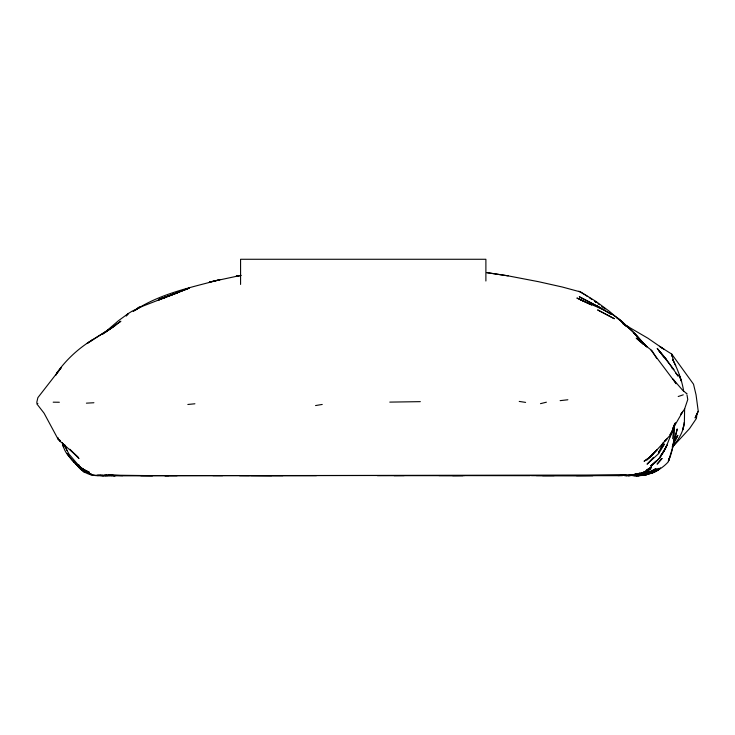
<?xml version="1.0" encoding="UTF-8"?>
<svg xmlns="http://www.w3.org/2000/svg" width="735" height="735" viewBox="0 0 735 735"><rect width="100%" height="100%" fill="white"/><g stroke="black" fill="none" stroke-linecap="round" stroke-linejoin="round"><path stroke-width="1.1" d="M674.509 424.003C674.408 436.581 673.692 449.664 668.299 461.24L669.686 457.501L668.299 461.846C660.122 470.795 648.353 476.133 636.188 475.664L644.071 474.599L651.054 472.155L644.071 474.599L636.188 475.664M672.672 438.657L674.041 426.061L672.167 431.28M673.949 430.094L674.105 425.547M667.38 438.666L664.284 441.524L671.478 433.916L671.588 431.803M684.129 422.506C683.725 431.73 678.12 440.421 672.112 447.036M673.958 426.236L673.793 427.899L673.94 425.804M673.793 427.899L673.986 425.767M664.468 349.529L659.433 346.304L671.772 354.123L693.518 384.194L696.054 394.851L698.25 411.334L696.955 413.667L696.44 418.39L689.568 428.579L673.71 445.777L674.317 443.857M683.587 425.638L682.861 429.819L684.368 423.277L684.625 408.559M658.771 451.308L658.413 453.247L663.016 442.865M36.75 402.468L37.871 397.644L61.235 367.601L55.713 375.172M675.391 422.671L673.251 429.589L670.09 434.569L673.251 429.589M674.592 423.994L672.507 429.387L682.741 411.646L680.582 414.678L684.561 409.064L687.767 399.537L687.032 395.062M673.646 442.259L677.238 428.946L673.389 445.3L668.574 460.588M673.967 426.043C668.528 440.375 664.431 457.253 650.631 465.889L659.727 458.227L667.187 445.024L661.739 454.469L665.671 448.322L664.118 450.821M659.727 458.227L660.737 455.287M671.478 433.916L672.654 430.526M670.191 436.912L671.836 432.217M673.692 442.396L675.878 435.965L674.95 437.564M673.471 443.407L674.803 440.329L672.727 444.85M696.955 413.667L695.108 417.912L698.25 411.334M652 454.359L651.164 456.169L644.08 461.295L649.611 457.4L657.044 449.829L646.855 459.981L652.818 454.423L651.164 456.169L666.222 439.732M673.499 443.481L676.806 436.81L673.673 442.488M55.906 374.914L57.468 372.085L56.981 372.719C66.444 359.387 78.994 347.921 93.023 339.487L86.987 343.53L111.95 327.681L92.307 339.901M673.866 442.525L677.854 435.35L673.591 443.159M660.903 455.213L662.189 453.458M126.365 315.976L128.395 313.468L132.125 311.153L142.553 306.256L189.207 288.102L170.042 295.654M660.894 448.699L664.431 444.05L658.707 453.532L647.057 464.198L653.424 457.317M656.272 460.955L652.064 465.181L656.098 461.378L654.352 463.041M125.97 315.728L128.395 313.468L118.491 320.68L102.698 334.269M134.799 310.446C160.065 293.66 191.026 287.449 219.976 279.649L209.328 282.13L240.281 275.496M660.48 468.131L651.871 473.285L658.119 470.023L654.885 471.76L660.361 468.112M135.249 310.078L138.878 307.193M105.978 331.779L120.871 321.223L104.618 332.826M106.051 331.678L115.781 325.118L106.823 330.787M133.2 311.511L140.091 306.945L136.049 309.554M158.677 300.091L162.83 297.987L158.043 300.303M174.471 293.835L178.761 292.162L164.401 297.85M162.306 298.695L165.21 297.546M178.761 292.162L158.714 299.485L189.207 288.102M158.714 299.485L175.904 293.191M678.203 396.514L683.265 394.824M540.482 403.662L546.399 402.201M240.446 275.506L236.11 276.231L241.227 275.395M315.554 405.555L322.233 404.443M628.517 475.664L641.251 473.294L651.026 468.59L643.961 472.403L646.35 471.135L639.275 474.057L641.251 473.294L633.294 475.306L636.142 474.635L628.517 475.664L634.847 475.233L644.531 472.844L637.521 474.902L641.462 473.836L632.945 475.462L626.22 475.664L634.847 475.233L140.78 475.71M560.134 400.648L567.87 399.767M187.838 404.471L194.913 403.781M617.997 475.609L626.22 475.141L576.497 475.664M86.399 403.157L93.905 402.743M104.545 475.591L152.687 475.664L111.968 475.15M632.853 475.683C641.692 476.059 650.604 474.185 658.321 469.784L651.201 473.101L641.6 475.38L652.221 472.32L658.946 468.351C651.789 473.432 643.088 476.059 634.314 475.664L642.317 475.297L98.251 475.664C89.229 475.821 81.034 471.558 76.082 463.95C70.606 458.438 63.724 452.126 62.98 444.004M389.78 402.109L420.328 401.65M404.774 475.664L462.976 475.664M452.659 475.664L464.722 475.545M622.49 475.664L531.387 475.664M168.829 475.664L164.796 475.692L177.117 475.72M394.07 475.664L404.388 475.628L377.386 475.664M542.586 475.664L554.162 475.628M114.651 475.664L103.975 475.168M536.357 475.618L592.833 475.72M438.988 475.6L530.174 475.692M316.454 475.664L239.353 475.573L249.413 475.637M105.491 475.113L112.115 475.664M282.911 475.664L250.681 475.545L271.674 475.646M212.911 475.628L222.631 475.664M53.186 402.183L59.342 402.247M122.672 475.664L112.767 475.223M105.95 475.563L108.284 475.646L104.067 475.178M686.297 393.73L687.032 393.776L682.888 390.542L673.021 379.085L676.163 383.762M109.827 475.214L115.413 475.664L108.706 475.132M98.251 475.664L90.451 474.608M98.058 475.389L106.318 475.664L96.891 475.168M110.011 475.132L114.329 475.628L111.068 475.196M100.649 475.269L103.938 475.655L99.795 475.159M519.232 401.42L525.599 402.403M508.151 275.864L486.68 272.612L508.151 275.864L538.571 281.698L562.275 287.008L580.687 291.997L596.048 301.488L609.361 311.291L632.137 330.851L646.883 346.883M106.547 475.132L109.882 475.664M108.431 475.187L110.112 475.481M102.284 475.178L103.957 475.481M37.274 403.258L37.889 403.432M589.148 303.849L576.874 298.015C593.926 306.587 614.35 311.502 627.019 326.735L624.456 324.025L636.703 335.518L645.753 346.112M583.811 301.157L579.492 299.081L590.545 304.538L590.04 304.29M84.139 469.784L89.413 472.366L79.922 467.368L73.27 461.277L81.879 468.535L76.054 464.005L79.674 467.267L76.082 463.95L84.139 469.784L79.922 467.368M597.289 306.036L579.29 296.729L601.772 308.672L597.289 306.036L610.914 314.36M591.565 304.878L589.681 303.831L591.473 304.887M578.868 291.189L584.049 294.211M623.703 324.19L629.022 327.452L623.308 323.786M623.197 323.804L647.884 338.21L662.391 348.188M584.913 294.717L587.596 296.517M589.378 297.712L592.061 299.512M594.661 301.295L596.305 302.462M594.643 301.276L596.223 302.416M601.708 306.458L605.19 309.067M597.941 303.628L599.392 304.722M623.326 323.767L625.026 325.109M619.963 320.12L616.564 317.401L621.02 320.965M622.536 323.253L625.136 325.385M83.037 470.584L71.901 460.018L67.271 453.688M80.492 468.425L84.479 472.55M69.853 449.232L77.653 456.858L58.35 439.686L44.063 413.171L36.75 403.754M621.828 322.049L626.156 326.248M643.401 344.531L636.207 338.082L652.009 350.696L656.805 358.588M74.354 453.908L78.948 458.557L77.882 456.876M646.726 346.552L633.938 333.148L646.534 346.681M673.958 369.659L658.486 350.126L666.075 358.983L678.194 376.164L675.75 373.012M666.075 358.983L657.2 348.399L663.733 356.98M644.77 344.283L646.717 346.672M671.505 367.316L672.635 368.786M651.035 350.191L675.566 382.852M59.443 439.879L60.454 441.606L59.452 439.649M78.59 464.428L80.051 467.074L69.062 454.202L63.973 444.647M675.722 365.672L672.599 359.277C677.679 369.402 681.979 380.068 683.679 391.332M67.749 453.523L68.971 456.444L68.208 454.386M64.836 444.932L65.902 447.707M66.251 448.626L66.867 450.445M673.646 361.399L671.772 354.123L671.891 356.337M62.401 442.562L63.265 446.926M63.146 444.151L63.541 446.209L63.274 443.949M58.093 437.711L58.35 439.686M63.293 444.151L63.541 446.209M485.89 281.009L485.89 259.271L240.575 259.271L240.575 284.445M661.978 458.557L657.191 464.005L661.978 458.557M651.504 466.881L646.35 470.317L651.504 466.881M655.987 468.599L647.296 473.459L655.987 468.599M646.423 472.164L639.579 474.7L632.89 475.582L639.579 474.7L648.169 471.962L643.529 473.781L649.161 470.823L646.423 472.164M654.224 471.172L649.06 473.487L654.224 471.172M650.751 471.319L644.843 474.02L650.751 471.319M651.21 472.559L645.22 474.626L651.21 472.559M640.047 473.129L632.853 475.086L624.814 475.664L632.853 475.086L640.047 473.129M633.386 474.635L630.483 475.315L637.815 473.634L633.386 474.635M646.855 474.626L637.962 475.664L646.855 474.626M103.102 475.664L97.461 475.398L103.102 475.664M92.095 474.589L84.948 471.567L92.095 474.589M602.571 312.485L597.61 309.913L614.359 318.733L602.571 312.485M680.389 378.295L678.993 374.878L681.575 381.493L680.389 378.295"/></g></svg>
